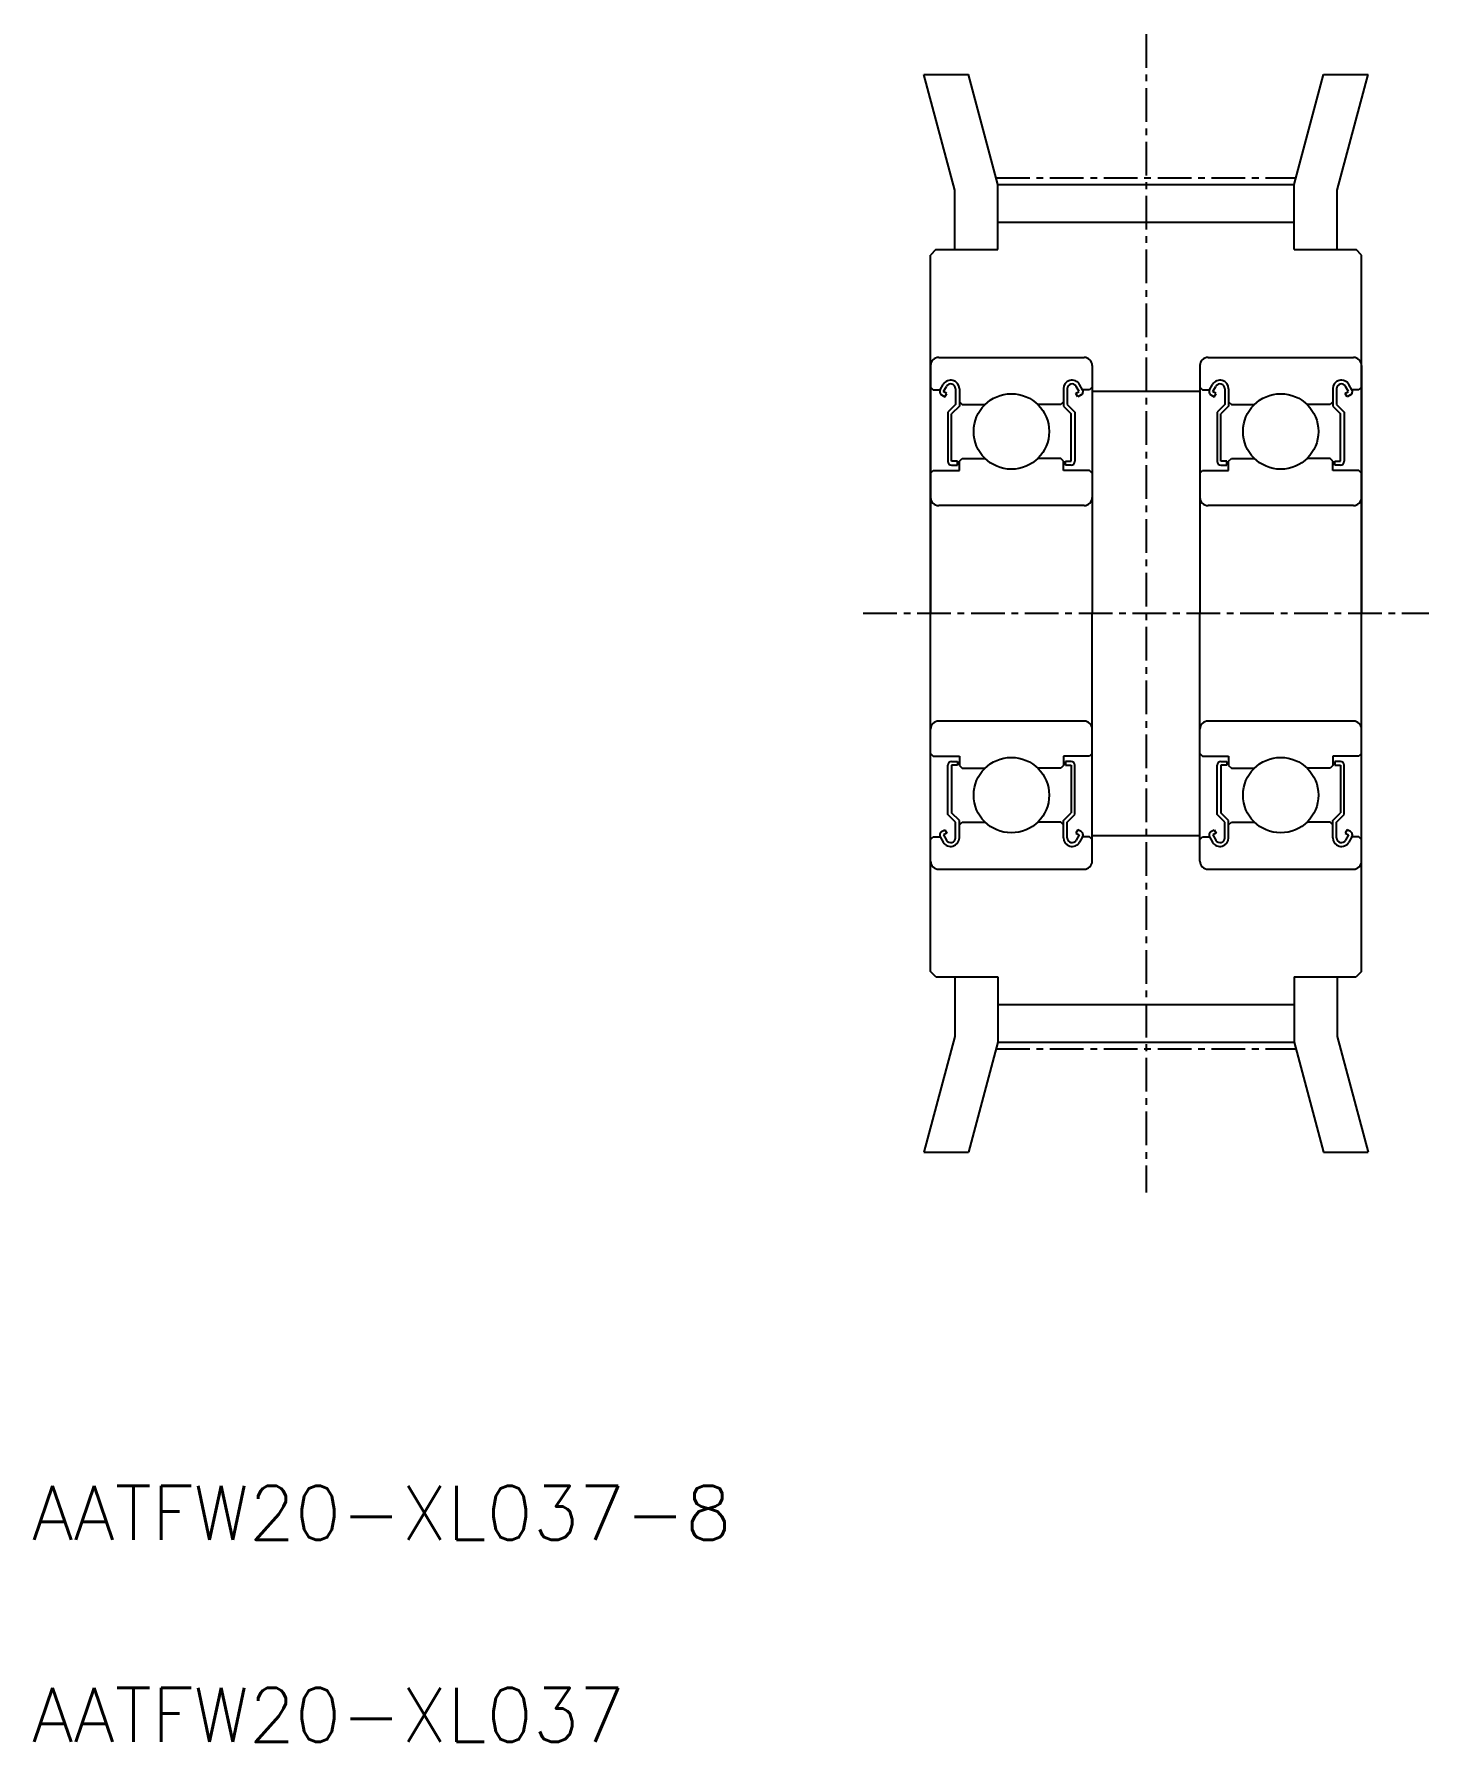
# Model space of a CAD drawing. Extents: x 5.1 to 56.9, y 5 to 68.4.
import ezdxf

# ---------------------------------------------------------------- set-up
doc = ezdxf.new("R2010")
doc.units = 0
doc.linetypes.add('CENTER', pattern=[2, 1.25, -0.25, 0.25, -0.25])
doc.layers.get('0').update_dxf_attribs({"linetype": 'CONTINUOUS'})
doc.layers.add('CENTER', color=1, linetype='CENTER')
doc.styles.get("Standard").update_dxf_attribs({"font": 'txt', "bigfont": 'BIGFONT'})

msp = doc.modelspace()

# ---------------------------------------------------------------- linework, layer by layer
for p, q in [((39.271, 62.6), (38.121, 66.895)), ((40.871, 62.81), (39.778, 66.895)), ((51.871, 62.81), (52.964, 66.895)), ((53.471, 62.6), (54.621, 66.895)), ((40.871, 60.395), (40.871, 62.81)), ((40.871, 62.81), (51.871, 62.81)), ((51.871, 60.395), (51.871, 62.81)), ((39.271, 60.395), (39.271, 62.6)), ((53.471, 60.395), (53.471, 62.6)), ((40.871, 61.415), (51.871, 61.415)), ((38.571, 60.395), (38.371, 60.195)), ((38.571, 60.395), (40.871, 60.395)), ((51.871, 60.395), (54.171, 60.395)), ((54.371, 60.195), (54.171, 60.395)), ((38.371, 33.595), (38.371, 60.195)), ((54.371, 33.595), (54.371, 60.195)), ((38.371, 56.095), (38.371, 46.895)), ((38.671, 56.395), (44.071, 56.395)), ((44.371, 56.095), (44.371, 46.895)), ((48.371, 56.095), (48.371, 46.895)), ((48.671, 56.395), (54.071, 56.395)), ((54.371, 56.095), (54.371, 46.895)), ((38.371, 55.295), (38.471, 55.195)), ((38.471, 55.195), (38.726, 55.195)), ((38.726, 55.195), (38.843, 55.391)), ((38.85, 55.124), (38.966, 55.32)), ((39.295, 55.232), (39.295, 54.645)), ((39.438, 55.232), (39.438, 54.586)), ((43.304, 55.232), (43.304, 54.586)), ((43.446, 55.232), (43.446, 54.645)), ((43.892, 55.124), (43.776, 55.32)), ((44.015, 55.195), (43.899, 55.391)), ((44.271, 55.195), (44.015, 55.195)), ((44.371, 55.295), (44.271, 55.195)), ((48.371, 55.295), (48.471, 55.195)), ((48.471, 55.195), (48.726, 55.195)), ((48.726, 55.195), (48.843, 55.391)), ((48.85, 55.124), (48.966, 55.32)), ((49.295, 55.232), (49.295, 54.645)), ((49.438, 55.232), (49.438, 54.586)), ((53.304, 55.232), (53.304, 54.586)), ((53.446, 55.232), (53.446, 54.645)), ((53.892, 55.124), (53.776, 55.32)), ((54.015, 55.195), (53.899, 55.391)), ((54.271, 55.195), (54.015, 55.195)), ((54.371, 55.295), (54.271, 55.195)), ((38.779, 55.001), (38.902, 54.93)), ((38.973, 55.053), (38.85, 55.124)), ((38.902, 54.93), (38.973, 55.053)), ((39.295, 54.645), (39.011, 54.361)), ((39.438, 54.586), (39.153, 54.302)), ((39.438, 54.745), (39.538, 54.645)), ((39.538, 54.645), (40.391, 54.645)), ((43.204, 54.645), (42.351, 54.645)), ((43.304, 54.745), (43.204, 54.645)), ((43.304, 54.586), (43.589, 54.302)), ((43.446, 54.645), (43.731, 54.361)), ((43.769, 55.053), (43.892, 55.124)), ((43.84, 54.93), (43.769, 55.053)), ((43.963, 55.001), (43.84, 54.93)), ((44.371, 55.145), (48.371, 55.145)), ((48.779, 55.001), (48.902, 54.93)), ((48.973, 55.053), (48.85, 55.124)), ((48.902, 54.93), (48.973, 55.053)), ((49.295, 54.645), (49.011, 54.361)), ((49.438, 54.586), (49.153, 54.302)), ((49.438, 54.745), (49.538, 54.645)), ((49.538, 54.645), (50.391, 54.645)), ((53.204, 54.645), (52.351, 54.645)), ((53.304, 54.745), (53.204, 54.645)), ((53.304, 54.586), (53.589, 54.302)), ((53.446, 54.645), (53.731, 54.361)), ((53.769, 55.053), (53.892, 55.124)), ((53.84, 54.93), (53.769, 55.053)), ((53.963, 55.001), (53.84, 54.93)), ((39.011, 54.361), (39.011, 52.537)), ((39.153, 52.537), (39.153, 54.302)), ((43.589, 52.537), (43.589, 54.302)), ((43.731, 54.361), (43.731, 52.537)), ((49.011, 54.361), (49.011, 52.537)), ((49.153, 52.537), (49.153, 54.302)), ((53.589, 52.537), (53.589, 54.302)), ((53.731, 54.361), (53.731, 52.537)), ((44.371, 53.795), (44.371, 53.795)), ((54.371, 53.795), (54.371, 53.795)), ((39.438, 52.545), (39.538, 52.645)), ((39.538, 52.645), (40.391, 52.645)), ((43.204, 52.645), (42.351, 52.645)), ((43.304, 52.545), (43.204, 52.645)), ((49.438, 52.545), (49.538, 52.645)), ((49.538, 52.645), (50.391, 52.645)), ((53.204, 52.645), (52.351, 52.645)), ((53.304, 52.545), (53.204, 52.645)), ((38.371, 52.095), (38.471, 52.195)), ((38.471, 52.195), (39.438, 52.195)), ((39.366, 52.537), (39.153, 52.537)), ((39.153, 52.395), (39.366, 52.395)), ((39.366, 52.395), (39.366, 52.537)), ((39.438, 52.195), (39.438, 52.545)), ((43.304, 52.195), (43.304, 52.545)), ((44.271, 52.195), (43.304, 52.195)), ((43.375, 52.395), (43.375, 52.537)), ((43.375, 52.537), (43.589, 52.537)), ((43.589, 52.395), (43.375, 52.395)), ((44.371, 52.095), (44.271, 52.195)), ((48.371, 52.095), (48.471, 52.195)), ((48.471, 52.195), (49.438, 52.195)), ((49.366, 52.537), (49.153, 52.537)), ((49.153, 52.395), (49.366, 52.395)), ((49.366, 52.395), (49.366, 52.537)), ((49.438, 52.195), (49.438, 52.545)), ((53.304, 52.195), (53.304, 52.545)), ((54.271, 52.195), (53.304, 52.195)), ((53.375, 52.395), (53.375, 52.537)), ((53.375, 52.537), (53.589, 52.537)), ((53.589, 52.395), (53.375, 52.395)), ((54.371, 52.095), (54.271, 52.195)), ((44.371, 51.495), (44.371, 51.495)), ((54.371, 51.495), (54.371, 51.495)), ((44.071, 50.895), (38.671, 50.895)), ((54.071, 50.895), (48.671, 50.895)), ((38.371, 37.695), (38.371, 46.895)), ((44.371, 37.695), (44.371, 46.895)), ((48.371, 37.695), (48.371, 46.895)), ((54.371, 37.695), (54.371, 46.895)), ((44.071, 42.895), (38.671, 42.895)), ((54.071, 42.895), (48.671, 42.895)), ((44.371, 42.295), (44.371, 42.295)), ((54.371, 42.295), (54.371, 42.295)), ((38.371, 41.695), (38.471, 41.595)), ((38.471, 41.595), (39.438, 41.595)), ((39.011, 39.43), (39.011, 41.253)), ((39.153, 41.395), (39.366, 41.395)), ((39.153, 41.253), (39.153, 39.489)), ((39.366, 41.253), (39.153, 41.253)), ((39.366, 41.395), (39.366, 41.253)), ((39.438, 41.595), (39.438, 41.245)), ((39.438, 41.245), (39.538, 41.145)), ((43.304, 41.245), (43.204, 41.145)), ((44.271, 41.595), (43.304, 41.595)), ((43.304, 41.595), (43.304, 41.245)), ((43.589, 41.395), (43.375, 41.395)), ((43.375, 41.395), (43.375, 41.253)), ((43.375, 41.253), (43.589, 41.253)), ((43.589, 41.253), (43.589, 39.489)), ((43.731, 39.43), (43.731, 41.253)), ((44.371, 41.695), (44.271, 41.595)), ((48.371, 41.695), (48.471, 41.595)), ((48.471, 41.595), (49.438, 41.595)), ((49.011, 39.43), (49.011, 41.253)), ((49.153, 41.395), (49.366, 41.395)), ((49.153, 41.253), (49.153, 39.489)), ((49.366, 41.253), (49.153, 41.253)), ((49.366, 41.395), (49.366, 41.253)), ((49.438, 41.595), (49.438, 41.245)), ((49.438, 41.245), (49.538, 41.145)), ((53.304, 41.245), (53.204, 41.145)), ((54.271, 41.595), (53.304, 41.595)), ((53.304, 41.595), (53.304, 41.245)), ((53.589, 41.395), (53.375, 41.395)), ((53.375, 41.395), (53.375, 41.253)), ((53.375, 41.253), (53.589, 41.253)), ((53.589, 41.253), (53.589, 39.489)), ((53.731, 39.43), (53.731, 41.253)), ((54.371, 41.695), (54.271, 41.595)), ((39.538, 41.145), (40.391, 41.145)), ((43.204, 41.145), (42.351, 41.145)), ((49.538, 41.145), (50.391, 41.145)), ((53.204, 41.145), (52.351, 41.145)), ((44.371, 39.995), (44.371, 39.995)), ((54.371, 39.995), (54.371, 39.995)), ((39.295, 39.145), (39.011, 39.43)), ((39.438, 39.204), (39.153, 39.489)), ((43.304, 39.204), (43.589, 39.489)), ((43.446, 39.145), (43.731, 39.43)), ((49.295, 39.145), (49.011, 39.43)), ((49.438, 39.204), (49.153, 39.489)), ((53.304, 39.204), (53.589, 39.489)), ((53.446, 39.145), (53.731, 39.43)), ((38.779, 38.79), (38.902, 38.861)), ((38.973, 38.737), (38.85, 38.666)), ((38.902, 38.861), (38.973, 38.738)), ((39.295, 38.559), (39.295, 39.145)), ((39.438, 38.559), (39.438, 39.204)), ((39.438, 39.045), (39.538, 39.145)), ((39.538, 39.145), (40.391, 39.145)), ((43.204, 39.145), (42.351, 39.145)), ((43.304, 39.045), (43.204, 39.145)), ((43.304, 38.559), (43.304, 39.204)), ((43.446, 38.559), (43.446, 39.145)), ((43.84, 38.861), (43.769, 38.738)), ((43.769, 38.737), (43.892, 38.666)), ((43.963, 38.79), (43.84, 38.861)), ((48.779, 38.79), (48.902, 38.861)), ((48.973, 38.737), (48.85, 38.666)), ((48.902, 38.861), (48.973, 38.738)), ((49.295, 38.559), (49.295, 39.145)), ((49.438, 38.559), (49.438, 39.204)), ((49.438, 39.045), (49.538, 39.145)), ((49.538, 39.145), (50.391, 39.145)), ((53.204, 39.145), (52.351, 39.145)), ((53.304, 39.045), (53.204, 39.145)), ((53.304, 38.559), (53.304, 39.204)), ((53.446, 38.559), (53.446, 39.145)), ((53.84, 38.861), (53.769, 38.738)), ((53.769, 38.737), (53.892, 38.666)), ((53.963, 38.79), (53.84, 38.861)), ((38.371, 38.495), (38.471, 38.595)), ((38.471, 38.595), (38.726, 38.595)), ((38.726, 38.595), (38.843, 38.399)), ((38.85, 38.666), (38.966, 38.47)), ((43.892, 38.666), (43.776, 38.47)), ((44.015, 38.595), (43.899, 38.399)), ((44.271, 38.595), (44.015, 38.595)), ((44.371, 38.495), (44.271, 38.595)), ((44.371, 38.645), (48.371, 38.645)), ((48.371, 38.495), (48.471, 38.595)), ((48.471, 38.595), (48.726, 38.595)), ((48.726, 38.595), (48.843, 38.399)), ((48.85, 38.666), (48.966, 38.47)), ((53.892, 38.666), (53.776, 38.47)), ((54.015, 38.595), (53.899, 38.399)), ((54.271, 38.595), (54.015, 38.595)), ((54.371, 38.495), (54.271, 38.595)), ((38.671, 37.395), (44.071, 37.395)), ((48.671, 37.395), (54.071, 37.395)), ((38.571, 33.395), (38.371, 33.595)), ((38.571, 33.395), (40.871, 33.395)), ((39.271, 33.395), (39.271, 31.186)), ((40.871, 33.395), (40.871, 30.98)), ((51.871, 33.395), (54.171, 33.395)), ((51.871, 33.395), (51.871, 30.98)), ((53.471, 33.395), (53.471, 31.186)), ((54.371, 33.595), (54.171, 33.395)), ((40.871, 32.375), (51.871, 32.375)), ((39.271, 31.191), (38.121, 26.895)), ((53.471, 31.191), (54.621, 26.895)), ((40.871, 30.98), (39.778, 26.895)), ((40.871, 30.98), (51.871, 30.98)), ((51.871, 30.98), (52.964, 26.895))]:
    msp.add_line(p, q)
at = {"color": 7, "linetype": 'CONTINUOUS'}
for p, q in [((38.121, 66.895), (39.778, 66.895)), ((52.964, 66.895), (54.621, 66.895)), ((38.121, 26.895), (39.778, 26.895)), ((52.964, 26.895), (54.621, 26.895))]:
    msp.add_line(p, q, dxfattribs=at)
for centre in [(41.371, 53.645), (51.371, 53.645), (41.371, 40.145), (51.371, 40.145)]:
    msp.add_circle(centre, 1.4)
for centre, radius, start, end in [((38.671, 56.095), 0.3, 90, 180), ((44.071, 56.095), 0.3, 0, 90), ((48.671, 56.095), 0.3, 90, 180), ((54.071, 56.095), 0.3, 0, 90), ((38.85, 55.124), 0.142, 149.99035, 240.00186), ((39.119, 55.232), 0.319, 0, 150.00027), ((39.119, 55.232), 0.177, 0, 150.00316), ((43.623, 55.232), 0.319, 29.99973, 180), ((43.623, 55.232), 0.177, 29.99684, 180), ((43.892, 55.124), 0.142, 299.99814, 30.00965), ((48.85, 55.124), 0.142, 149.99035, 240.00186), ((49.119, 55.232), 0.319, 0, 150.00027), ((49.119, 55.232), 0.177, 0, 150.00316), ((53.623, 55.232), 0.319, 29.99973, 180), ((53.623, 55.232), 0.177, 29.99684, 180), ((53.892, 55.124), 0.142, 299.99814, 30.00965), ((39.153, 52.537), 0.142, 180.00005, 270.00003), ((43.589, 52.537), 0.142, 269.99997, 359.99995), ((49.153, 52.537), 0.142, 180.00005, 270.00003), ((53.589, 52.537), 0.142, 269.99997, 359.99995), ((38.671, 51.195), 0.3, 180, 270), ((44.071, 51.195), 0.3, 270, 0), ((48.671, 51.195), 0.3, 180, 270), ((54.071, 51.195), 0.3, 270, 0), ((38.671, 42.595), 0.3, 90, 180), ((44.071, 42.595), 0.3, 0, 90), ((48.671, 42.595), 0.3, 90, 180), ((54.071, 42.595), 0.3, 0, 90), ((39.153, 41.253), 0.142, 89.99997, 179.99995), ((43.589, 41.253), 0.142, 0.00005, 90.00003), ((49.153, 41.253), 0.142, 89.99997, 179.99995), ((53.589, 41.253), 0.142, 0.00005, 90.00003), ((38.85, 38.666), 0.142, 119.99814, 210.00965), ((43.892, 38.666), 0.142, 329.99035, 60.00186), ((48.85, 38.666), 0.142, 119.99814, 210.00965), ((53.892, 38.666), 0.142, 329.99035, 60.00186), ((39.119, 38.559), 0.319, 209.99973, 0), ((39.119, 38.559), 0.177, 209.99684, 0), ((43.623, 38.559), 0.319, 180, 330.00027), ((43.623, 38.559), 0.177, 180, 330.00316), ((49.119, 38.559), 0.319, 209.99973, 0), ((49.119, 38.559), 0.177, 209.99684, 0), ((53.623, 38.559), 0.319, 180, 330.00027), ((53.623, 38.559), 0.177, 180, 330.00316), ((38.671, 37.695), 0.3, 180, 270), ((44.071, 37.695), 0.3, 270, 0), ((48.671, 37.695), 0.3, 180, 270), ((54.071, 37.695), 0.3, 270, 0)]:
    msp.add_arc(centre, radius, start, end)
at = {"layer": 'CENTER', "color": 1, "linetype": 'CENTER'}
for p, q in [((46.371, 68.395), (46.371, 25.395)), ((40.803, 63.065), (51.939, 63.065)), ((35.871, 46.895), (56.871, 46.895)), ((40.803, 30.725), (51.939, 30.725))]:
    msp.add_line(p, q, dxfattribs=at)

# ---------------------------------------------------------------- texts
for s, p in [('AATFW20-XL037-8', (5, 12.5)), ('AATFW20-XL037', (5, 5))]:
    msp.add_text(s, height=2).set_placement(p)

doc.saveas('drawing.dxf')
